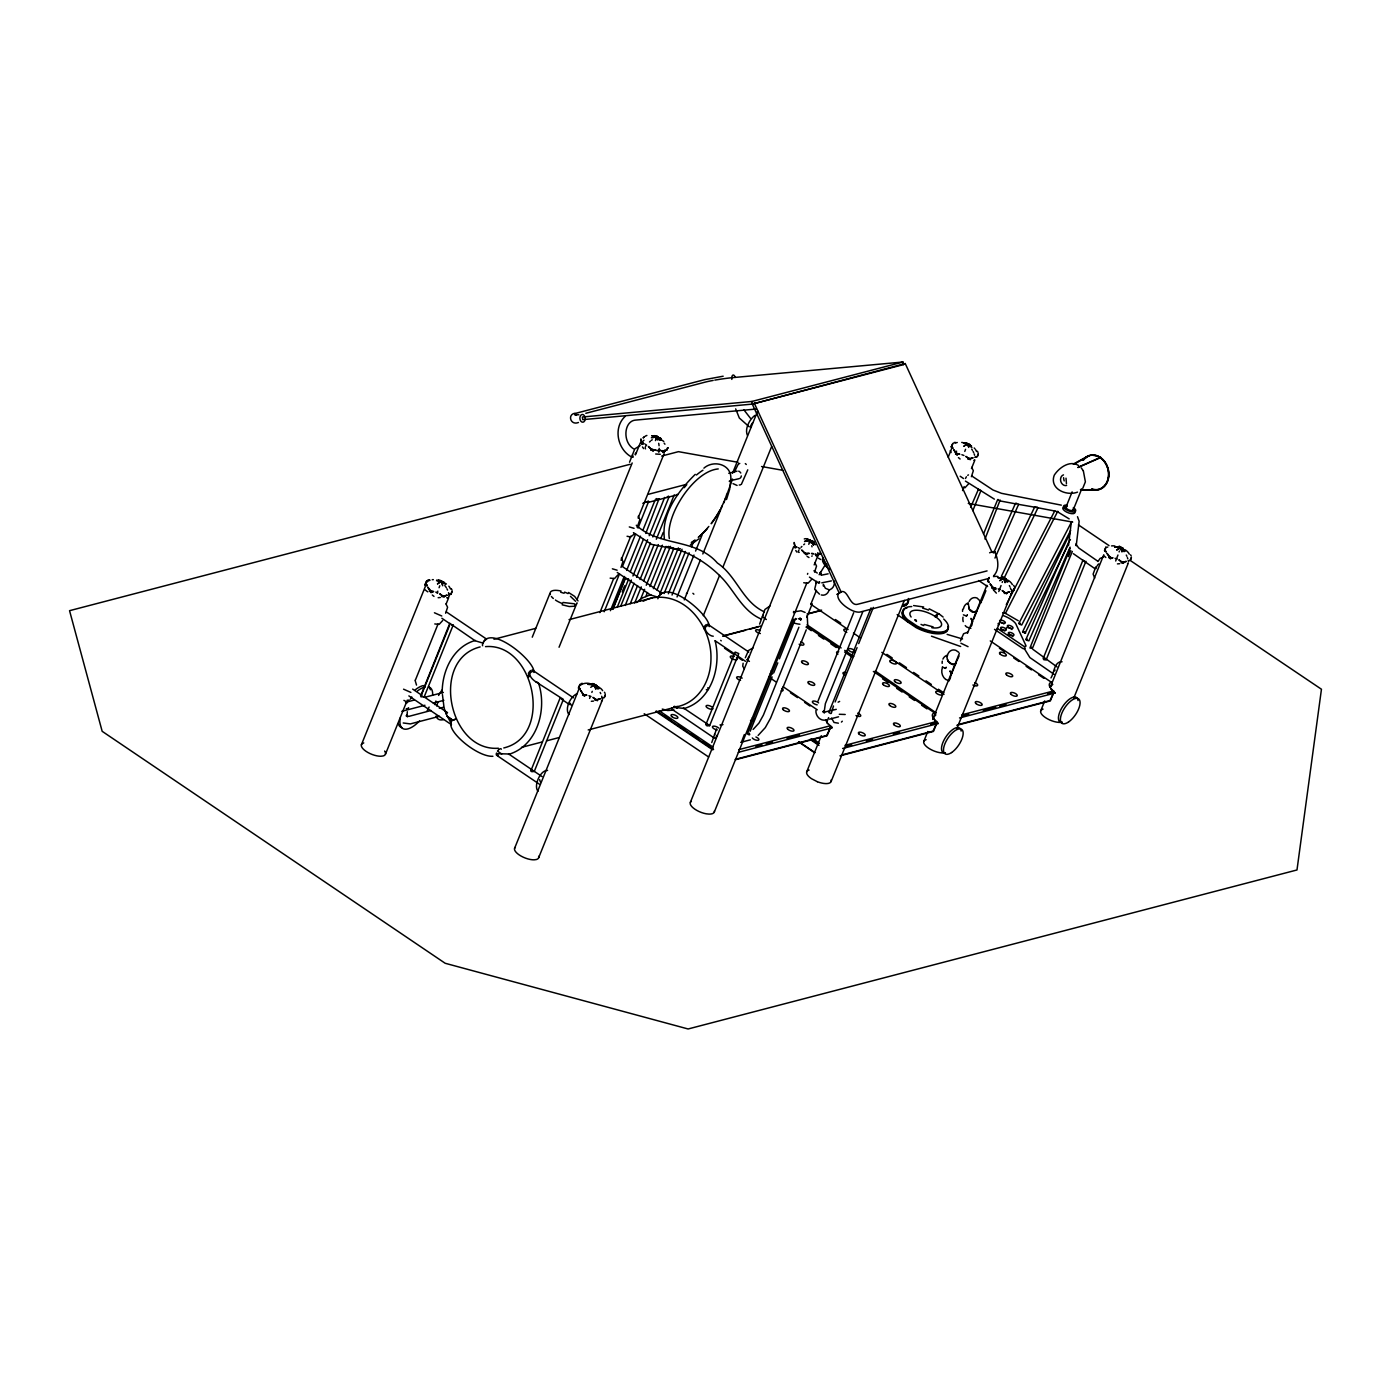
<?xml version="1.0" encoding="UTF-8"?>
<svg xmlns="http://www.w3.org/2000/svg" width="1391" height="1391" viewBox="0 0 1391 1391"><rect width="100%" height="100%" fill="white"/><g stroke="black" fill="none" stroke-linecap="round" stroke-linejoin="round"><path stroke-width="1.5" d="M426.915 585.055L425.194 584.342L426.794 580.725L424.829 585.437M987.975 581.768L988.566 580.673M1104.889 551.236L1105.48 550.14M956.695 661.194L959.025 656.03M977.56 609.554L979.855 604.25M814.761 588.845L816.639 581.247M819.577 581.838L819.542 583.003L816.569 582.238M1016.073 503.177L1018.595 504.377L994.965 558.087M1026.454 640.208L1028.905 640.834L1070.096 547.15M412.658 689.101L421.995 695.413L420.551 695.465L420.969 696.804L424.116 696.856L447.554 712.696M793.531 612.753L793.6 611.466M1070.079 548.437L1029.949 648.015L1032.365 648.484L1072.339 551.445M962.537 611.379L962.676 609.31M727.823 492.084L732.518 479.095L729.232 481.251M997.956 499.439L999.538 500.83L1016.299 503.977M1070.253 532.666L1022.628 631.81L1025.097 633.218M734.222 472.384L738.238 464.177M442.199 692.718C441.973 671.192 453.136 646.519 475.426 640.434M800.607 620.021L800.19 618.247L800.851 619.847L799.842 618.213L801.355 619.221L798.33 618.752M1071.765 521.538L1018.873 623.394L1019.429 624.211L1021.707 625.011L1070.618 530.51M956.417 661.89L955.565 664.029C951.131 666.376 944.593 659.925 947.967 653.857A8.729 7.042 75.4 0 1 955.826 650.327L958.729 652.292M977.091 610.736L973.77 612.162L969.179 609.067L968.223 603.016A8.729 7.042 75.4 0 0 963.459 608.806M730.692 480.347L729.666 489.319L726.519 499.525M672.375 709.566L671.714 707.897A3.895 1.687 -55.9 0 0 672.496 709.653L714.574 738.256M1082.928 560.208L1043.146 658.534L1043.946 659.803L1046.188 659.769L1085.919 561.303M407.302 711.688L407.041 715.965M807.702 625.341L807.249 615.5M1071.244 522.877L1068.462 545.533M967.527 443.312L968.745 447.433M1003.746 577.369L1006.928 579.977M987.575 581.055L989.175 577.456L987.662 581.09M1104.576 550.558L1106.088 546.906L1104.506 550.401M638 528.058L648.536 501.699L645.024 501.942M1002.65 612.753L1005.432 613.396L1057.769 511.245M416.518 685.085L415.092 680.338M629.532 462.229L634.818 448.858L640.103 445.607M959.529 717.965L1055.126 692.996L1051.335 688.858A14.988 5.981 22 0 1 1050.9 682.338L1052.292 682.685M1069.036 541.395L1025.932 639.443L1026.836 640.347M655.804 439.782L657.004 436.079M657.056 436.131L655.439 440.599M809.44 542.438L810.362 539.673L808.78 544.316M834.409 581.108A8.729 7.042 75.4 0 1 830.027 589.593L828.862 590.706A8.729 7.042 75.4 0 1 821.299 594.965M486.102 639.564A3.895 1.687 -55.9 0 0 483.512 642.033L482.486 644.572A3.895 1.687 -55.9 0 0 482.642 645.754M657.856 598.773L658.882 596.235A3.895 1.687 -55.9 0 1 661.473 593.766M712.94 748.775L712.627 749.784L655.7 711.288M560.034 698.178L530.806 770.979A1.774 1.269 4.7 0 0 531.988 771.675L534.266 771.466L563.39 699.395L535.918 681.868C530.875 678.721 526.267 672.218 533.97 671.14L573.422 697.83M706.054 724.155L706.176 725.18A1.774 1.269 4.7 0 0 707.358 725.876L709.636 725.667L738.76 653.579L735.178 652.083L706.054 724.155L707.254 723.998M1050.153 687.067L1052.796 684.355M819.143 574.726L824.915 565.389A16.779 6.312 -22.7 0 0 825.628 564.972M1066.445 483.685L1066.01 478.174M747.767 469.828L741.403 484.294M744.341 734.535L741.751 741.333M1120.503 547.758L1120.433 547.185M946.975 655.613L946.593 656.569M968.119 603.277L967.736 604.233M441.208 581.577L441.069 582.047A17.37 14.032 75.4 0 0 440.025 581.403M967.319 444.164L967.18 444.651A17.37 13.545 -35.3 0 1 968.345 444.859M796.295 546.802L795.165 548.037L794.174 542.473L794.87 546.646M816.082 554.522L816.221 556.052L819.977 553.218L817.804 555.809L817.856 554.766A13.893 6.694 -81.9 0 0 817.821 552.644M1003.259 579.334L1003.45 578.778A17.37 14.032 75.4 0 1 1004.441 579.508M1120.172 548.802L1120.364 548.245A17.37 13.545 -35.3 0 1 1122.659 548.767M823.263 585.941L823.368 584.411L825.367 588.271L829.071 589.784M945.237 668.358L946.193 667.402L945.237 668.358L942.42 666.915M966.38 616.022L967.336 615.065L966.38 616.022L963.372 614.822M949.827 671.47C950.192 668.532 952.139 677.052 949.184 680.321A17.266 4.834 1.3 0 0 949.288 680.755L945.88 679.521M970.97 619.117C970.466 615.935 974.326 624.176 970.605 626.872M743.124 663.246L742.742 666.237L744.324 668.828M1050.987 677.921C1054.082 673.453 1054.082 661.229 1062.063 661.768M1002.181 582.464L1002.494 581.56M1119.094 551.931L1119.407 551.027M439.799 585.75L439.069 587.732M965.563 449.31L964.78 451.432M591.853 692.422L592.253 691.327M1001.051 585.541L998.773 591.54M1117.964 555.009L1115.686 561.008M956.226 452.092L956.573 451.153M951.705 673.574L955.895 663.177M972.848 621.221L972.344 622.472M437.817 591.14L437.104 592.983M444.511 596.217L444.146 597.174L439.747 593.801L443.312 596.426L447.015 595.192M590.288 696.595L589.575 698.404M1006.893 592.931L1006.528 593.887L1002.129 590.514L1005.693 593.14L1009.397 591.905L1004.302 593.47M1123.806 562.399L1123.441 563.355L1121.233 561.86M361.399 744.759L425.316 586.567M385.481 754.131L407.32 700.073M415.405 680.043L438.061 623.968M446.146 603.955L448.58 597.939M445.624 613.24L447.589 607.258L445.972 603.92M421.004 695.135L449.797 623.307L475.166 640.782L482.955 643.094M421.351 695.17L449.641 625.168M424.133 696.995L453.257 624.907M532.249 637.182L549.688 594.009M576.917 599.764L632.192 462.96M635.444 454.909L640.329 442.842M559.043 647.25L576.604 603.816M599.886 612.614L613.709 578.413M621.029 560.312L630.784 536.161M638.086 518.061L664.098 453.675M620.995 567.441L622.959 561.46L621.342 558.121M637.165 527.398L639.877 519.591L638.26 516.252M604.181 611.762L619.482 573.892M622.699 565.928L635.583 534.04M610.388 610.684L624.229 576.448M626.663 570.414L640.503 536.161M642.938 530.127L655.144 499.908M514.583 848.336L579.299 688.145A12.919 5.147 22 0 0 579.317 689.588M612.527 609.38L625.446 577.421M612.892 609.362L625.011 579.369M622.194 591.853L624.629 585.802M630.332 571.701L643.337 539.482M645.789 533.449L659.038 498.726M617.291 607.137L628.628 579.108M620.734 606.18L631.323 580.012M632.94 575.978L647.597 539.725M649.214 535.691L664.672 497.422M625.202 605.468L634.157 583.316M636.591 577.282L650.432 543.029M652.866 536.996L669.141 496.709L668.289 496.1M630.262 603.694L637.582 585.576M640.034 579.525L653.857 545.289M656.309 539.256L674.2 494.935M634.731 602.981L641.251 586.863M643.685 580.829L658.326 544.577M660.777 538.526L663.211 532.492M639.756 601.295L644.624 589.28M646.241 585.263L662.412 545.202M538.665 857.725L602.564 699.534M645.841 596.583L647.458 592.566M649.893 586.567L666.08 546.507M653.387 588.654L670.479 546.35M657.039 589.958L673.314 549.671M659.664 594.218L678.373 547.898M664.133 593.505L682.042 549.202M668.375 593.748L685.467 551.445M672.044 595.035L689.119 552.749M691.57 546.698L694.005 540.664M677.034 596.965L693.97 555.044M695.587 551.062L702.038 535.083M732.518 473.305L757.712 410.954M684.268 599.886L700.403 559.947M702.82 553.966L722.172 506.063M703.324 615.639L719.582 575.387M722.833 567.354L771.605 446.633M716.608 728.849L711.757 742.551M745.333 657.752L748.514 650.501L753.07 647.876M690.388 802.294L793.618 546.785M714.192 812.327L806.85 582.985M814.17 564.885L818.238 554.818M749.227 733.144L749.732 734.518A1.739 0.922 45.5 0 1 748.967 734.778L747.35 733.892L793.687 619.186M750.166 731.231L772.109 676.913M773.726 672.896L777.795 662.829M779.412 658.812L795.53 618.508M814.57 572.084L816.534 566.102L814.917 562.764M815.978 583.403L816.587 581.89M798.886 627.237L763.381 715.13L758.982 723.042L753.122 729.44M848.11 629.532L810.814 604.285L816.447 590.323M806.815 617.221L811.666 605.207M806.241 629.845L770.562 718.173L765.293 727.615L758.112 735.456M818.012 701.047L853.691 612.718M871.096 607.884L828.827 712.488L830.444 713.427A1.739 0.922 45.5 0 0 831.296 713.27L833.487 705.985M806.676 771.935L821.299 735.717M827.002 721.633L828.619 717.617M835.122 701.968L857.065 647.632M858.699 643.616L873.322 607.398M735.213 759.364L826.671 735.474L830.653 727.076L827.123 735.787L735.683 759.677M738.343 752.322L831.87 727.893L831.94 726.954L830.357 725.754L738.691 749.679M948.193 457.17L952.226 447.154M831.14 781.464L904.289 600.408M962.555 490.571L964.172 486.572M971.457 468.541L974.691 460.543M971.387 476.713L973.335 470.732L971.735 467.393M970.605 507.385L978.499 489.128M972.848 510.619L980.951 490.571L977.908 489.354M960.399 641.008L963.58 633.757L967.545 632.262M923.78 741.473L927.814 731.457M932.683 719.443L959.373 653.37M967.458 633.34L986.88 585.281M951.201 674.809L951.809 673.279M973.596 619.325L977.038 610.84M981.872 600.703L985.906 590.74M841.555 755L933.013 731.11L936.995 722.711L933.465 731.423L839.938 755.852M842.616 748.497L938.212 723.529L934.422 719.39A14.988 5.981 22 0 1 933.987 712.87L935.378 713.218M956.747 728.832L1011.779 592.653M1065.958 507.176L1072.131 491.875M1073.243 509.871L1081.537 489.354M1100.907 457.448L1077.99 467.567M1095.725 567.024L1093.117 574.118L1094.717 578.1M1040.694 710.94L1044.728 700.925M1050.396 686.911L1103.793 554.748M958.469 724.468L1049.927 700.577L1053.909 692.162L1050.379 700.89L956.852 725.32M1055.126 692.996L1054.1 692.318M1073.678 698.299L1127.875 564.137M820.186 573.005L820.673 571.788M983.559 533.866L997.608 499.769M984.967 539.065L1000.129 500.03M1068.375 556.626L1070.861 550.593M994.478 551.062L1015.43 503.42M818.621 582.794L819.038 581.89M1097.934 561.529L1100.142 558.382L1103.463 557.13M1001.346 576.378L1034.73 506.88M1004.476 577.439L1037.947 507.785L1036.869 507.002M1025.115 633.235L1068.427 544.055M862.82 611.71L825.367 703.655L824.063 712.661L823.42 711.044L824.411 712.696L822.898 711.67L824.515 712.435L823.628 712.296L836.269 709.34M442.668 620.56L439.156 624.368L434.774 623.95M411.788 696.978L410.397 699.169M618.039 574.761L614.526 578.569L610.145 578.134M811.614 579.404L808.084 583.194L803.72 582.759M968.414 484.033L964.919 487.841M1006.319 604.546L1054.882 510.671M659.56 499.299L656.065 498.621M669.141 496.709L667.037 497.039M1013.396 590.897L1014.491 587.993L1013.343 591.105M1130.309 560.364L1131.405 557.461L1130.24 560.451L1321.45 689.24L1296.986 869.966L688.11 1028.975L445.172 963.268L102.169 731.318L69.55 610.684L630.14 464.281M1082.754 488.345L1085.38 481.842L1083.363 470.888M732.622 480.173L739.264 478.626M713.253 636.209C708.019 636.156 700.455 625.985 709.34 625.341L748.793 652.031M408.867 695.9L450.11 723.772L451.293 723.407M935.152 616.943L937.43 616.057M1022.628 631.81L1024.385 631.723M634.487 533.831L630.679 536.961L627.063 536.265M570.171 703.237L571.318 705.393M714.591 734.031L714.661 735.213M993.557 575.944C999.92 569.458 998.182 559.234 994.808 551.671M1025.932 639.443L1027.41 639.165M989.001 578.395L861.064 611.797C853.083 614.77 832.826 599.312 838.982 593.122C847.675 585.628 848.91 606.702 857.586 604.285L987.071 570.901M1018.873 623.394L1020.351 623.29M654.361 449.676A13.893 6.033 -55.9 0 0 653.648 450.475L653.005 451.275L648.345 446.476L652.066 450.215L656.03 449.849L650.745 450.284M795.148 546.02L794.487 546.819L796.921 546.976L794.939 546.785M806.971 554.018L806.311 554.818L801.651 550.019L804.867 553.096M530.684 769.953L531.884 769.797M624.924 416.604C612.753 428.115 617.691 450.267 632.314 457.361M590.723 687.328L594.548 684.824L598.478 687.71M999.851 580.534L1003.833 577.978L1008.214 581.681M437.522 583.924L441.034 581.299L443.885 582.134M999.903 580.638L1003.415 578.013L1006.284 578.917M632.418 454.996L633.27 457.1M695.239 474.383C678.425 490.814 661.177 513.853 664.394 538.647M1057.942 511.905L1055.265 511.245M841.433 722.068L842.303 721.216M625.115 577.561L650.536 594.983L658.326 597.295M648.415 501.056L642.816 503.368M662.238 709.08L667.697 710.505L673.887 710.106M528.493 675.052L528.18 676.635A3.895 1.687 -55.9 0 0 529.171 676.669M437.539 583.751L441.764 581.16L443.799 582.22M963.65 446.337L967.493 443.833L964.363 445.729M636.469 602.546L641.477 598.408M450.962 594.374L448.737 594.705L450.093 594.357M426.185 583.959L425.35 584.585L426.846 585.455M432.844 591.471A13.893 10.832 -35.3 0 0 431.923 592.062L431.071 592.688L427.68 587.089L431.54 591.61M579.369 687.554L578.534 688.18L580.03 689.032M952.296 446.563L951.427 446.946M994.304 588.793L993.452 589.419L990.062 583.82L993.922 588.323M1111.218 558.26L1110.366 558.886L1109.618 557.635M699.03 538.717L690.371 544.942M533.883 672.444C535.709 661.49 491.058 624.524 483.094 642.781M709.254 626.628C710.053 615.239 667.663 578.865 658.465 596.982M430.827 591.14L429.384 591.418L429.749 590.462L431.923 592.062M584.011 694.718L584.255 696.282L585.107 695.656L582.933 694.057M957.199 453.553L955.495 454.022L957.304 453.622L957.182 455.292L956.382 453.935L957.721 454.214M991.766 588.132L993.209 587.854A12.919 5.147 22 0 0 995.921 589.523M1109.67 557.635L1106.958 553.288L1110.122 557.322M662.898 452.492L664.533 451.223A13.893 6.694 -81.9 0 0 664.55 450.145M804.572 541.412L810.136 540.386L813.544 544.855M438.704 580.151L440.756 580.516L442.634 584.829M592.201 686.059L594.948 684.737L597.069 685.798L595.418 684.668C575.996 683.346 600.512 685.867 592.966 683.624L591.923 683.711M751.922 401.46L752.305 404.103L903.35 364.651L902.968 362.025L751.922 401.46L582.36 417.022L582.742 419.647L752.305 404.103L905.245 363.555L992.166 552.557M903.35 364.651L905.245 363.555M497.126 755.452A3.895 1.687 -55.9 0 1 496.344 753.696L508.584 753.974M674.009 707.324L684.181 708.454M975.543 611.553C972.778 613.814 968.605 610.232 968.675 606.893M954.4 663.89L952.696 664.498L948.036 661.403L947.532 659.23M754.791 415.457C749.419 419.665 744.568 428.758 747.384 435.331M838.13 702.177L839.642 701.394M804.589 541.516L809.632 540.247L813.752 542.107M1073.278 464.107L1085.867 457.204M1075.052 463.603L1086.058 457.552M839.608 592.949L836.791 594.444M738.812 463.881L739.769 463.429M740.794 484.607L740.36 484.833A5.547 4.364 78.1 0 1 739.23 484.99M686.406 593.592L687.345 593.14M428.532 580.847L429.037 580.586A17.37 14.032 75.4 0 1 430.08 580.203M805.737 553.444L809.336 553.392L805.424 553.688M582.22 684.181L581.716 684.424A2.556 2.052 75.4 0 0 580.812 685.067M762.894 615.361L762.511 616.752L766.337 619.534M539.656 779.621L540.369 781.985M363.764 742.933L362.199 743.646A12.919 5.147 22 0 0 366.076 751.366A12.919 5.147 22 0 0 380.856 756.252L383.081 755.974A12.919 5.147 22 0 0 384.646 751.036M926.145 739.647L924.58 740.36A12.919 5.147 22 0 0 928.458 748.08A12.919 5.147 22 0 0 943.237 752.966L945.428 752.687M1043.059 709.114L1041.494 709.827A12.919 5.147 22 0 0 1045.371 717.547A12.919 5.147 22 0 0 1060.151 722.433L1062.341 722.155M703.898 468.158C714.139 459.186 732.535 464.768 730.744 479.843M719.999 724.954L722.955 724.589M1078.129 467.22L1100.385 457.413M1114.782 547.15L1119.146 546.959L1123.841 549.445M645.181 436.165L646.885 435.453M663.855 451.797L661.803 450.545L663.976 451.832L662.62 451.136M651.979 435.748L655.596 436.096L659.89 440.356M480.156 646.919C429.923 659.438 448.702 751.905 498.395 748.236M641.999 598.13L650.797 594.635M503.785 747.941C553.896 736.013 534.544 642.468 485.529 646.624M508.532 754.409C537.465 745.993 547.376 709.114 538.473 682.964M683.903 708.61C711.549 700.681 721.494 666.637 715.2 641.077M651.353 437.8L656.795 436.826L660.447 438.565M828.149 573.822L821.751 575.109M831.401 580.899L821.785 582.846M1054.135 510.88L1037.947 507.785M537.656 682.39L535.918 681.868M529.397 675.852L527.954 676.096M438.6 580.203L445.311 584.116M628.436 579.334L626.993 579.056M1114.747 547.254L1120.155 547.185L1125.18 551.236M1077.521 492.136C1066.341 496.413 1049.127 488.797 1054.256 475.2C1058.986 467.759 1069.818 459.899 1078.512 465.463M969.423 458.926L973.126 457.778L968.049 459.343L967.84 458.3M600.199 698.804L596.496 699.916L592.931 697.395L597.33 700.751L597.695 699.812L594.913 699.308L595.105 700.334L600.199 698.786M447.015 595.209L441.938 596.739L441.729 595.713M1121.216 562.92L1126.31 561.373L1122.433 562.52M723.164 376.213L704.75 379.621L576.257 413.179C566.919 413.092 570.032 425.942 578.447 422.499M935.882 714.887L933.239 717.6L935.117 721.025M652.292 437.417L658.169 437.087L660.951 439.226M845.206 714.487L839.277 714.279M659.143 710.731L713.009 747.106M976.204 456.961L974.848 457.309L976.186 456.926M601.92 698.282L603.277 697.952M1011.118 591.418L1012.474 591.071M585.82 413.301L705.115 382.142A20.517 1.6 -8.5 0 1 713.183 380.421M661.647 456.057L678.443 451.658L738.117 462.316M648.293 494.327L685.45 484.624M728.78 473.305L737.039 471.149M648.171 502.412L677.278 494.813M426.741 584.759L425.594 585.055A13.893 11.232 75.4 0 1 426.428 584.742M493.996 639.251L535.674 628.367M569.023 619.656L652.414 597.869C685.624 592.131 710.992 626.402 710.975 656.935A55.814 45.103 75.4 0 1 677.817 706.541L588.184 729.945M405.581 702.316L413.979 700.125M424.464 697.378L443.364 692.44M810.814 604.285L812.327 603.885M401.843 711.305L424.951 705.272M433.349 703.081L443.833 700.334M794.713 611.744L800.99 610.771L805.111 612.44M431.071 710.488L409.128 716.313L406.085 715.843M439.347 708.315L443.486 707.237M723.459 635.774L760.947 625.985M807.058 613.935L821.629 610.127M722.677 636.226L745.541 630.262M749.697 629.167L758.008 626.993M808.414 613.831L820.899 610.579M439.417 716.313L410.328 723.911L403.216 722.972M521.486 747.367L542.334 741.925M546.507 740.847L559.008 737.578M740.725 742.342L750.375 739.838M829.54 719.147L838.564 716.8M755.835 746.602L762.059 744.985M766.215 743.889L772.457 742.272M787.01 738.465L799.477 735.213M845.033 745.315L936.838 721.442M961.946 714.783L1053.752 690.91M845.537 746.584L851.779 744.967M866.332 741.16L872.557 739.525M893.352 734.1L899.577 732.466M930.753 724.328L936.995 722.711M962.45 716.052L968.692 714.418M983.246 710.627L995.713 707.376M999.868 706.28L1006.11 704.646M1047.666 693.796L1053.909 692.162M662.499 451.084L664.481 450.58M651.927 435.835L656.43 436.496L659.317 439.347M660.29 454.283L655.683 454.005M815.056 589.662L815.056 589.662A17.266 3.999 68 0 0 815.63 590.41L819.49 594.148M574.396 603.798L562.99 602.459M575.022 606.198L569.267 606.528L562.138 604.789M704.368 629.149L703.776 627.55A3.895 1.687 -55.9 0 1 706.245 624.663M528.997 674.948L528.406 673.348A3.895 1.687 -55.9 0 1 530.875 670.462M954.017 442.581L955.321 442.373M427.906 579.977L429.21 579.786M581.09 683.572L582.394 683.381M577.039 693.726C570.519 696.335 564.363 708.697 568.954 714.626M838.373 723.181L834.026 722.451L831.575 718.104M1018.595 504.377L1037.825 507.732M641.72 443.207L643.616 443.433L641.181 443.277L641.825 442.46A13.893 6.033 -55.9 0 1 643.981 440.199M678.112 494.483L676.687 494.553M680.355 548.732L674.687 549.202L668.445 546.385M947.532 655.317L947.08 655.352A8.729 7.042 75.4 0 0 942.924 659.108M902.968 362.025L733.405 377.57A20.517 1.6 -8.5 0 0 714.818 380.126M756.391 409.024L635.791 420.082C623.916 420.691 622.229 441.973 633.548 448.806M438.148 597.713L440.338 597.504M1117.442 563.894L1119.633 563.703M769.988 605.989L764.928 609.449L759.625 624.09M591.331 701.29L593.522 701.099M634.053 528.337L629.288 526.928M617.135 570.206L612.37 568.815M441.764 616.004L434.427 612.77M410.884 692.422L403.564 689.188M826.271 719.912C820.481 721.564 815.422 715.982 815.926 710.401M795.13 619.43L796.33 619.169L795.669 618.578M436.531 580.725L440.86 581.003L444.546 583.264M452.788 625.22L451.623 624.855M673.957 706.75L677.817 706.541M660.864 593.07L661.89 593.314M485.476 638.886L486.52 639.112M673.8 710.175L672.792 710.001M498.43 755.974L496.517 753.053M492.901 756.287C477.704 757.226 447.38 731.996 451.084 722.572A3.895 1.687 -55.9 0 0 451.501 724.728M1109.67 557.582L1113.009 557.791L1108.679 557.6L1110.487 557.217M992.826 588.115L996.078 588.323L992.652 588.063M582.568 695.013L586.88 695.187L583.455 694.926L580.864 690.684M578.865 414.744L574.674 414.64L576.517 415.37M1080.703 489.788L1095.604 489.667M1081.033 490.188L1095.639 490.084M1080.477 489.615L1081.398 489.545A4.034 0.887 19.3 0 0 1081.433 489.076M1035.791 507.437L1034.748 507.02M737.074 485.442L733.022 483.651M913.591 605.554L923.659 606.98M1085.519 561.842L1082.824 560.399M963.807 443.19L967.44 443.833L964.867 442.721L966.397 442.79L968.571 446.407M437.678 580.586L441.364 581.229M968.049 458.265L970.257 459.76L970.622 458.821L968.727 458.074M970.831 628.402L966.78 627.045A8.729 7.042 75.4 0 1 965.232 625.585M805.441 552.992L804.102 552.801L805.372 553.757M796.208 546.976L794.991 546.802L796.574 547.48M547.585 770.388C540.212 769.953 533.327 786.141 538.004 791.218M718.243 468.923C693.553 471.045 664.968 516.113 669.367 538.578M641.616 443.242L640.886 438.93L641.842 444.494L642.746 444.025A13.893 12.728 17.7 0 1 643.703 443.607M761.555 466.507L782.855 470.314M968.275 503.438L1072.704 522.094M964.815 443.19L967.44 443.816M1109.635 557.548L1110.835 557.791M583.524 694.961L584.724 695.204M933.135 626.872L924.215 624.455M596.426 699.986L595.122 699.256M807.128 539.186L810.101 540.369L807.98 539.325M968.049 646.676L960.903 643.216M962.537 638.973L947.132 634.383M960.659 646.502L931.466 636.191M427.733 591.853L424.811 589.628M662.133 451.293L663.942 451.814M815.439 554.835L817.334 555.392L815.926 554.696M560.712 592.236L564.137 593.279M708.071 724.45L683.398 707.932M447.207 712.557L446.146 713.844L450.51 722.19M1003.241 615.622L1003.867 615.813A15.562 6.207 22 0 1 1015.691 623.62L1025.949 645.633A2.504 0.991 22 0 1 1023.724 646.206L997.208 628.28M1002.65 576.917L1003.78 577.943L997.869 577.682L1003.746 577.96L1005.084 582.638M1070.409 539.534L1070.079 540.317M1061.316 505.142L1001.468 493.318L993.018 490.015L971.718 475.948M961.877 454.718L963.928 455.483M1115.06 558.295L1117.112 559.06M998.147 588.828L1000.199 589.593M435.766 592.114L437.817 592.879M588.949 695.709L591.001 696.474M992.131 587.193L993.574 587.75M820.673 559.478L818.395 558.174M580.099 688.649L578.378 687.919L579.977 684.32L578.778 688.649A13.893 11.232 75.4 0 1 579.612 688.336M951.392 446.98L951.705 447.659A13.893 11.232 75.4 0 1 952.539 447.328M1004.702 612.909L1018.247 620.734M994.374 499.143L965.441 481.095M929.153 608.806L939.029 613.9M817.317 781.707L811.44 778.664A13.128 5.234 22 0 1 809.093 770.075M1058.429 512.34L1069.175 518.878M1119.077 546.228L1121.928 551.01M1002.163 576.761L1003.711 577.943M405.25 701.047L403.912 700.369M542.073 776.595L533.553 770.857M969.301 458.943L965.858 456.404L969.423 459.013L968.832 458.369M813.683 541.621A17.37 7.546 -55.9 0 0 813.179 541.308L810.188 540.369L813.596 544.994M821.09 574.935L820.429 572.692M568.536 592.479L574.622 596.374L578.03 600.912M808.988 557.548L807.076 556.348M815.804 581.264L809.423 577.126M963.511 478.539L960.19 476.244M1119.042 559.999L1122.607 562.607L1119.042 559.982M942.368 667.437L942.489 667.524A8.729 7.042 75.4 0 0 945.637 679.382M956.765 453.223L957.756 453.866M645.059 444.129L646.659 445.172M798.364 547.671L799.964 548.715M937.186 722.851L938.212 723.529M830.844 727.215L831.87 727.893M746.689 659.595L749.419 661.403M1045.197 658.951L1046.171 659.647M636.296 525.224C659.247 546.872 695.709 537.987 717.373 563.007C736.795 575.996 742.464 601.955 764.337 611.831M761.207 619.03C743.316 611.379 735.787 593.435 723.633 579.734C708.349 563.129 688.128 550.662 665.785 546.593L678.982 549.828L651.614 544.385L633.427 532.631M570.449 596.339L575.613 601.329M1078.425 524.894L1109.027 545.602M1097.447 560.973L1078.616 547.898L1075.869 544.003L1076.217 545.741L1079.138 521.277L1077.503 516.704M1094.647 568.467L1073.365 553.705M978.708 580.534L987.593 586.55M749.227 426.828L739.317 417.995L735.665 408.867M1056.951 666.863L1033.009 649.423M994.53 629.341L1022.802 648.484A2.504 0.991 22 0 0 1025.028 647.893M1054.117 674.339L1029.879 657.578L1024.072 648.189M990.27 640.938L1051.3 682.216M999.416 648.258L1004.754 651.875M1013.656 657.891L1018.994 661.49M1026.106 666.306L1031.444 669.906M1038.555 674.722L1043.893 678.339M897.178 614.561L907.871 621.777M652.136 449.449L653.648 450.475M813.926 570.779L817.265 573.04M835.417 619.517L840.738 623.116M886.919 654.361L892.257 657.978M899.351 662.777L906.463 667.593M913.557 672.392L918.895 676.009M925.989 680.808L931.327 684.407M938.421 689.223L943.759 692.822M853.431 633.131L860.542 637.93M881.842 652.362L944.002 694.422M807.058 624.889L841.138 647.945M844.72 650.362L853.691 656.43M875.217 670.984L936.282 712.957M806.936 626.559L839.242 648.415M844.633 652.049L851.814 656.917M873.357 671.47L934.387 712.748M805.998 627.063L811.336 630.662M818.464 635.478L823.802 639.095M830.914 643.894L836.252 647.51M882.503 678.791L887.841 682.407M896.743 688.423L902.081 692.023M909.192 696.839L914.53 700.455M921.642 705.254L926.98 708.871M621.742 566.12L661.768 593.192M617.239 572.466L625.133 577.804M714.957 640.642L745.472 661.281M768.806 677.052L775.987 681.92M783.168 686.771L817.282 709.827M724.572 648.258L733.474 654.274M738.812 657.891L742.359 660.29M790.401 692.788L797.512 697.587M804.624 702.403L809.962 706.019M813.909 739.125L819.369 743.49M811.353 739.073L814.917 741.473M811.005 739.16L816.343 742.777M810.066 739.403L818.969 745.42M798.938 741.786L814.952 752.601M798.59 741.872L814.604 752.705M674.27 706.28L677.087 708.193M664.098 715.756L671.21 720.573M678.339 725.389L685.45 730.205M690.788 733.805L697.899 738.621M703.237 742.238L710.349 747.037M656.639 711.044L713.566 749.54M644.207 713.739L708.61 756.965M446.372 611.918L486.398 638.991M441.869 618.265L449.745 623.603M561.425 699.117L569.458 704.559M508.689 754.009L532.701 770.249M447.346 716.539L452.44 719.999L447.224 716.313M501.716 753.992L497.491 751.123A3.895 1.687 -55.9 0 1 498.76 749.645M497.422 755.817L539.204 784.055M969.701 444.303L967.562 443.885L970.657 445.85M708.541 724.798L709.636 725.65M1105.828 557.495L1104.298 556.122M555.426 599.99L555.965 600.408A14.362 5.72 22 0 0 562.573 603.624M750.462 418.274L743.942 409.91M662.638 440.617L663.768 441.503M1119.564 546.385L1123.198 548.384M593.453 683.781L595.852 689.345M939.394 614.144L943.133 617.048M829.836 569.528L827.228 567.511A24.29 9.685 22 0 1 822.672 558.382M958.416 457.604L960.103 459.013M996.373 593.14L993.4 589.94M432.305 595.018L433.992 596.409M830.41 725.806L828.08 723.755A14.988 5.981 22 0 1 825.976 719.895M406.92 716.243L407.598 716.852L406.589 715.217M1031.513 647.232L1032.365 648.484M813.057 541.499L814.257 542.768M969.996 444.737L967.51 443.816L971.944 447.554M1025.011 632.331L1025.567 633.27M599.052 688.649L594.635 684.859L595.817 688.423M1050.674 688.701L1052.031 690.492M988.375 581.368L989.123 582.412L988.358 581.386M795.774 550.506L796.921 552.123M642.468 446.963L643.616 448.58M1081.224 467.845L1083.346 470.853M580.847 690.684L583.438 694.909M441.434 581.299L442.668 585.767M1130.57 554.835L1131.231 556.017M977.386 451.24L978.047 452.423M951.114 452.544L950.209 450.684M1013.656 585.368L1014.317 586.55M604.442 692.231L605.137 693.431M451.258 588.636L451.953 589.836M754.2 403.007L841.12 592.01L839.225 593.088L752.305 404.103M980.811 602.738L980.446 601.938L980.811 602.738A11.997 8.12 59.1 0 1 981.42 602.181L976.986 597.991A8.729 7.042 75.4 0 0 969.11 601.521M1123.093 548.402L1120.746 547.445L1121.963 551.949M970.535 446.32L969.91 444.807L970.466 446.528M1006.18 578.934L1003.833 577.978L1005.05 582.481M446.146 713.844L444.094 707.984L442.425 694.526M826.897 721.964L827.419 723.598M448.997 594.687L448.858 594.009A17.37 14.032 75.4 0 0 448.511 592.67M820.916 573.666L821.073 574.744M714.4 810.97A12.919 5.147 22 0 1 709.027 814.1L706.176 813.805A12.919 5.147 22 0 1 693.153 807.893A12.919 5.147 22 0 1 691.414 801.268M585.159 417.717A3.877 2.66 85.7 0 1 581.96 422.064A3.877 2.66 85.7 0 1 580.43 415.805A3.877 2.66 85.7 0 1 584.915 416.744M731.822 379.413A3.877 1.843 83.9 0 1 732.796 375.153A3.877 1.843 83.9 0 1 735.178 377.361M831.123 780.003A13.128 5.234 22 0 1 817.334 781.707M659.925 451.101A13.128 5.234 22 0 1 656.952 450.667M653.753 449.78A13.128 5.234 22 0 1 650.571 448.528M643.111 443.433A13.128 5.234 22 0 1 641.912 441.695M989.627 552.801A3.877 0.904 -20.2 0 1 994.269 551.514A3.877 0.904 -20.2 0 1 993.626 552.992M583.246 683.781A17.37 14.032 75.4 0 1 589.923 683.642M594.235 685.641A17.37 14.032 75.4 0 1 595.244 686.372M596.217 687.206A17.37 14.032 75.4 0 1 597.974 689.101M600.164 692.457A17.37 14.032 75.4 0 1 600.756 693.674M601.694 696.248A17.37 14.032 75.4 0 1 602.042 697.587M596.548 686.163A17.37 13.545 -35.3 0 1 597.626 686.563M598.634 687.032A17.37 13.545 -35.3 0 1 599.591 687.606M600.477 688.249A17.37 13.545 -35.3 0 1 602.633 690.631M602.112 700.195A2.556 2.052 75.4 0 1 601.434 701.099M427.333 581.994A2.556 2.052 75.4 0 1 427.628 581.473M432.236 579.717A17.37 14.032 75.4 0 1 433.349 579.647M436.739 580.047A17.37 14.032 75.4 0 1 438.947 580.847M444.79 585.507A17.37 14.032 75.4 0 1 446.32 587.68M446.98 588.862A17.37 14.032 75.4 0 1 447.572 590.097M448.25 597.521A2.556 2.052 75.4 0 1 446.685 597.747M449.102 596.009A2.556 2.052 75.4 0 1 448.65 597.122M448.824 586.185A17.37 13.545 -35.3 0 1 450.458 588.932M444.442 582.968A17.37 13.545 -35.3 0 1 446.407 584.011M538.647 856.282A12.919 5.147 22 0 1 536.265 859.551L534.04 859.829A12.919 5.147 22 0 1 519.26 854.961A12.919 5.147 22 0 1 515.383 847.223M993.522 576.622A17.37 14.032 75.4 0 1 997.99 576.535M1001.329 577.578A17.37 14.032 75.4 0 1 1002.407 578.117M1006.319 581.247A17.37 14.032 75.4 0 1 1007.171 582.22M1009.362 585.576A17.37 14.032 75.4 0 1 1009.953 586.811M1010.457 588.08A17.37 14.032 75.4 0 1 1010.892 589.384M1007.832 580.169A17.37 13.545 -35.3 0 1 1012.387 584.672M1004.615 578.986A17.37 13.545 -35.3 0 1 1005.745 579.299M1011.744 589.645A13.893 10.832 -35.3 0 1 1012.179 590.393M1011.327 593.331A2.556 2.052 75.4 0 1 1010.631 594.235M1107.323 547.272A2.556 2.052 75.4 0 1 1107.81 547.028M1124.745 549.636A17.37 13.545 -35.3 0 1 1129.301 554.14M1111.531 545.915A17.37 14.032 75.4 0 1 1114.904 546.002M1118.242 547.046A17.37 14.032 75.4 0 1 1119.32 547.585M1120.346 548.228A17.37 14.032 75.4 0 1 1122.328 549.793M1123.233 550.714A17.37 14.032 75.4 0 1 1124.084 551.688M1126.275 555.044A17.37 14.032 75.4 0 1 1126.866 556.278M1127.371 557.548A17.37 14.032 75.4 0 1 1127.805 558.852M1128.24 562.799A2.556 2.052 75.4 0 1 1127.545 563.703M944.993 753A14.779 6.399 -55.9 0 1 946.836 735.526A14.779 6.399 -55.9 0 1 961.129 731.092M1061.907 722.451A14.779 6.399 -55.9 0 1 1063.75 704.994A14.779 6.399 -55.9 0 1 1078.042 700.56M443.486 719.616A24.621 10.676 -55.9 0 1 436.044 716.069M436.652 705.915A24.621 10.676 -55.9 0 1 437.922 702.333M428.55 686.911A24.621 10.676 -55.9 0 1 432.636 695.048M429.106 707.045A24.621 10.676 -55.9 0 1 427.141 710.766M419.56 720.921A24.621 10.676 -55.9 0 1 400.365 717.791M406.537 703.394A24.621 10.676 -55.9 0 1 408.989 699.864M417.283 691.136A24.621 10.676 -55.9 0 1 425.333 686.911M434.67 704.576A24.621 10.676 -55.9 0 1 435.922 700.994M438.6 695.448A24.621 10.676 -55.9 0 1 442.042 690.04M428.95 686.998A24.621 10.676 -55.9 0 1 430.358 689.78M402.034 727.719A24.621 10.676 -55.9 0 1 398.243 723.511M415.3 689.78A24.621 10.676 -55.9 0 1 423.333 685.572M408.589 707.706A3.877 1.947 17.9 0 1 406.242 708.697M577.022 602.772A14.362 5.72 22 0 1 574.709 604.998M553.34 598.478A14.362 5.72 22 0 1 551.41 596.496M550.314 594.618A14.362 5.72 22 0 1 561.042 591.053M564.572 592.131A14.362 5.72 22 0 1 568.015 593.592M499.439 749.123A3.895 1.687 -55.9 0 1 501.351 749.21M532.075 670.027A3.895 1.687 -55.9 0 1 532.927 671.053M643.164 601.26A55.814 45.103 75.4 0 1 652.414 597.869M747.906 658.517A3.895 1.687 -55.9 0 1 749.401 655.961M715.965 737.804A3.895 1.687 -55.9 0 1 717.095 735.248M707.445 624.229A3.895 1.687 -55.9 0 1 708.297 625.255M692.892 593.314A5.547 4.364 78.1 0 1 693.866 594.2M745.315 463.603A5.547 4.364 78.1 0 1 746.271 464.49M738.691 471.184A3.895 3.147 75.4 0 1 739.49 471.584M740.203 472.192A3.895 3.147 75.4 0 1 740.76 473.01M741.316 475.931A3.895 3.147 75.4 0 1 739.995 478.261M725.772 497.839A46.946 20.343 -55.9 0 1 723.65 503.055M720.138 510.114A46.946 20.343 -55.9 0 1 711.236 523.764M707.428 528.458A46.946 20.343 -55.9 0 1 699.377 536.665M694.474 540.664A46.946 20.343 -55.9 0 1 691.257 542.873M684.233 487.685A46.946 20.343 -55.9 0 1 686.789 484.607M696.456 474.992A46.946 20.343 -55.9 0 1 702.942 470.193M727.076 493.162A46.599 20.187 -55.9 0 1 725.007 499.23M724.311 500.951A46.599 20.187 -55.9 0 1 721.042 507.958M720.121 509.715A46.599 20.187 -55.9 0 1 711.34 523.277M708.836 526.441A46.599 20.187 -55.9 0 1 698.265 537.343M695.013 539.951A46.599 20.187 -55.9 0 1 691.796 542.229M827.489 566.641A24.412 9.737 22 0 1 822.916 557.478M826.81 564.676A24.273 9.685 22 0 1 823.402 559.356M948.036 626.35A24.412 9.737 22 0 1 916.582 626.889L907.158 620.508A24.412 9.737 22 0 1 907.071 607.867M947.584 629.88A24.29 9.685 22 0 1 916.286 627.724L906.897 621.377A24.29 9.685 22 0 1 903.854 610.145M914.965 619.969A3.86 2.069 -52 0 1 916.478 621.412M914.965 619.969A3.86 1.252 -59.4 0 1 915.817 620.96M943.707 619.03A24.273 9.685 22 0 1 943.776 631.601A24.273 9.685 22 0 1 916.982 626.002L907.61 619.656A24.273 9.685 22 0 1 911.731 606.563M922.616 608.128A24.273 9.685 22 0 1 928.562 610.093M911.105 617.03A16.883 6.729 22 0 1 919.642 610.475A16.883 6.729 22 0 1 940.386 621.203A16.883 6.729 22 0 1 931.848 627.741M923.711 625.55A16.883 6.729 22 0 1 921.016 624.385M908.201 599.417A24.412 9.737 22 0 1 903.715 605.589M907.749 600.234A24.29 9.685 22 0 1 903.263 606.389M908.41 598.513A24.273 9.685 22 0 1 903.941 604.668M659.873 437.765A17.37 7.546 -55.9 0 1 661.229 438.947M661.542 439.521A17.37 7.546 -55.9 0 1 661.786 440.165M649.493 442.008A17.37 7.546 -55.9 0 1 650.414 441.173M651.336 440.425A17.37 7.546 -55.9 0 1 652.24 439.747M657.282 437.469A17.37 7.546 -55.9 0 1 658.673 437.435M654.274 435.592A17.37 8.381 -81.9 0 1 654.865 435.939M655.996 436.965A17.37 8.381 -81.9 0 1 656.517 437.626M656.987 438.356A17.37 8.381 -81.9 0 1 657.821 440.112M658.708 443.312A17.37 8.381 -81.9 0 1 659.056 445.729M659.195 448.319A17.37 8.381 -81.9 0 1 659.178 449.658L659.143 450.336A2.556 1.235 -81.9 0 1 658.795 452.266M660.151 439.521A17.37 15.927 17.7 0 1 661.247 440.321M664.133 443.138A17.37 15.927 17.7 0 1 664.933 444.216M645.563 448.824A2.556 1.113 -55.9 0 1 645.302 448.702M645.146 447.572A2.556 1.113 -55.9 0 1 645.32 447.015M645.598 446.441A2.556 1.113 -55.9 0 1 645.963 445.885M666.985 448.319A2.556 2.33 17.7 0 1 667.054 450.128M809.823 541.169A17.37 15.927 17.7 0 1 811.075 541.708M814.552 543.864A17.37 15.927 17.7 0 1 815.595 544.733M801.007 547.376A17.37 7.546 -55.9 0 1 801.894 546.437M803.72 544.733A17.37 7.546 -55.9 0 1 804.624 543.968M799.216 552.349A2.556 1.113 -55.9 0 1 798.399 551.601M798.451 551.114A2.556 1.113 -55.9 0 1 798.921 549.984M804.276 538.943A17.37 8.381 -81.9 0 1 807.58 539.134M808.188 539.499A17.37 8.381 -81.9 0 1 809.301 540.508M810.292 541.916A17.37 8.381 -81.9 0 1 810.727 542.751M811.77 545.724A17.37 8.381 -81.9 0 1 812.014 546.854M820.516 553.079A2.556 2.33 17.7 0 1 820.064 554.209M812.118 555.826A2.556 1.235 -81.9 0 1 811.857 556.33M807.493 574.24A3.895 1.687 -55.9 0 1 807.771 573.405M635.026 454.196A3.895 1.687 -55.9 0 1 636.33 452.77M750.671 427.576A3.895 1.687 -55.9 0 1 751.401 424.516M751.94 423.664A3.895 1.687 -55.9 0 1 752.566 422.881M1006.371 628.089A3.078 1.235 22 0 1 1008.823 627.741A3.078 1.235 22 0 1 1011.9 629.532M999.26 622.455A3.078 1.235 22 0 1 1000.442 622.42M1001.155 622.577A3.078 1.235 22 0 1 1003.85 623.933M1007.866 634.679A3.078 1.235 22 0 1 1012.857 636.591M1000.738 629.428A3.078 1.235 22 0 1 1004.806 630.992M998.06 623.533A3.078 1.235 22 0 1 998.112 625.15M1092.978 455.361A17.353 14.014 75.4 0 1 1108.54 474.957A17.353 14.014 75.4 0 1 1091.883 489.023M1083.328 460.247A17.353 14.014 75.4 0 1 1089.344 455.9M1073.209 509.419A3.895 1.547 22 0 1 1068.358 509.662A3.895 1.547 22 0 1 1067.245 506.463M1074.582 511.071A6.572 2.626 22 0 1 1068.914 513.053A6.572 2.626 22 0 1 1063.193 507.315M1063.993 506.95A6.572 2.626 22 0 1 1065.123 506.811M1072.635 509.28A6.572 2.626 22 0 1 1073.782 510.184M1073.348 507.541A6.572 2.626 22 0 1 1073.782 511.958A6.572 2.626 22 0 1 1064.411 508.306A6.572 2.626 22 0 1 1067.227 505.159M1066.636 485.424A5.512 4.451 75.4 0 1 1060.811 481.495A5.512 4.451 75.4 0 1 1063.489 474.87M1083.189 460.091A17.544 14.188 75.4 0 1 1107.81 468.228A17.544 14.188 75.4 0 1 1091.848 489.232M1083.067 459.952A17.753 14.345 75.4 0 1 1107.984 468.176A17.753 14.345 75.4 0 1 1091.831 489.423M1064.185 480.921A12.502 10.102 75.4 0 1 1063.593 477.704M965.476 478.504A3.895 1.687 -55.9 0 1 966.449 476.783M967.753 475.357A3.895 1.687 -55.9 0 1 968.432 474.87M1096.091 568.658A3.895 1.687 -55.9 0 1 1096.873 566.207M1097.429 565.337A3.895 1.687 -55.9 0 1 1098.734 563.911M1054.587 670.879A3.895 1.687 -55.9 0 1 1055.126 670.027M975.56 449.641A17.37 13.545 -35.3 0 1 976.569 451.536M970.553 445.572A17.37 13.545 -35.3 0 1 971.561 446.042M974.204 447.989A17.37 13.545 -35.3 0 1 974.935 448.771M955.148 443.19A17.37 14.032 75.4 0 1 957.251 442.494M961.72 442.408A17.37 14.032 75.4 0 1 963.963 442.999M966.136 444.007A17.37 14.032 75.4 0 1 969.144 446.215M971.7 449.154A17.37 14.032 75.4 0 1 972.431 450.284M973.091 451.466A17.37 14.032 75.4 0 1 973.683 452.684M974.187 453.953A17.37 14.032 75.4 0 1 974.622 455.257M974.761 459.725A2.556 2.052 75.4 0 1 973.874 460.351M854.943 652.17A3.686 1.461 22 0 1 849.901 651.214A3.686 1.461 22 0 1 849.188 648.606A3.686 1.461 22 0 1 854.491 650.466M974.656 682.598A3.686 1.461 22 0 1 977.56 685.52A3.686 1.461 22 0 1 972.9 685.015M846.789 632.418A3.686 1.461 22 0 1 843.763 629.88A3.686 1.461 22 0 1 846.771 629.306M941.238 692.614A3.686 1.461 22 0 1 940.994 695.1A3.686 1.461 22 0 1 935.76 692.388A3.686 1.461 22 0 1 939.586 691.762M799.929 624.229A14.988 5.981 22 0 1 792.835 622.646M837.956 654.118A3.686 1.461 22 0 1 838.721 651.683M760.355 633.531A3.686 1.461 22 0 1 755.574 630.506A3.686 1.461 22 0 1 760.338 630.645M721.216 640.851A3.686 1.461 22 0 1 720.764 640.347M817.195 704.854A3.686 1.461 22 0 1 812.796 702.681A3.686 1.461 22 0 1 813.996 701.029A3.686 1.461 22 0 1 818.604 702.907M772.666 673.748A3.686 1.461 22 0 1 770.371 673.592M771.223 670.879A3.686 1.461 22 0 1 772.005 671.331M800.903 641.825A3.686 1.461 22 0 1 803.807 644.729A3.686 1.461 22 0 1 799.147 644.242M857.743 713.131A3.686 1.461 22 0 1 860.646 716.052A3.686 1.461 22 0 1 855.987 715.548M845.102 675.313A3.686 1.461 22 0 1 842.981 672.966A3.686 1.461 22 0 1 845.954 672.601M942.159 663.368A8.729 7.042 75.4 0 1 942.298 661.142M963.198 621.621A8.729 7.042 75.4 0 1 963.007 617.169M707.741 687.78A3.686 1.461 22 0 1 706.332 689.71M736.448 657.873A3.686 1.461 22 0 1 735.057 659.821M734.17 659.63A3.686 1.461 22 0 1 730.258 656.795A3.686 1.461 22 0 1 734.152 656.517M712.957 708.662A3.686 1.461 22 0 1 708.21 708.332A3.686 1.461 22 0 1 706.767 705.463A3.686 1.461 22 0 1 712.262 707.271M755.922 737.004A3.686 1.461 22 0 1 758.234 740.255A3.686 1.461 22 0 1 752.288 737.943M753.07 720.851A3.686 1.461 22 0 1 750.514 720.312M752.27 717.895A3.686 1.461 22 0 1 754.391 719.842M740.534 680.373A3.686 1.461 22 0 1 736.726 677.156A3.686 1.461 22 0 1 742.168 678.112M717.217 729.945A3.686 1.461 22 0 1 712.818 727.771A3.686 1.461 22 0 1 714.018 726.137A3.686 1.461 22 0 1 718.625 728.015M781.777 688.458A3.686 1.461 22 0 1 780.994 690.892M951.322 446.824L952.922 443.329L951.34 446.807M452.11 591.262L450.98 594.235L452.11 591.262M605.276 694.857L604.198 697.76L605.294 694.857M978.221 453.849L977.212 456.874L978.221 453.866M667.923 447.728L667.541 448.615L667.941 447.746M456.039 718.973L451.206 720.886L456.039 718.973M936.056 616.3L935.395 615.848A3.86 2.069 -52 0 1 938.282 613.883A3.86 1.252 -59.4 0 0 936.056 616.3M1116.834 549.932L1120.659 547.411L1116.834 549.932M666.654 449.658L663.994 451.745L666.672 449.676M644.433 436.791L643.233 437.8L644.433 436.791M648.536 501.682L647.389 501.995L648.536 501.699M1129.388 560.538L1128.031 560.903L1129.37 560.521M957.825 453.953L956.486 453.988L959.825 454.196L957.912 453.953M431.714 591.349L430.445 591.401L433.714 591.592L431.714 591.349M660.151 450.162L658.186 449.919L660.151 450.18M813.457 553.705L811.492 553.479L813.457 553.722M816.326 554.592L815.109 554.105L817.282 555.374L816.326 554.592M1106.036 551.879L1105.289 550.836L1106.019 551.879M952.852 448.285L952.105 447.259L952.835 448.285M579.925 689.275L579.178 688.249L579.908 689.275M426.741 585.681L425.994 584.655L426.724 585.698M954.835 451.38L953.774 449.693L956.365 453.918L954.835 451.38M951.583 752.548A14.779 6.399 -55.9 0 0 962.589 730.449A14.779 6.399 -55.9 0 0 945.828 741.768A14.779 6.399 -55.9 0 0 951.583 752.548M1068.497 722.016A14.779 6.399 -55.9 0 0 1079.503 699.916A14.779 6.399 -55.9 0 0 1062.741 711.236A14.779 6.399 -55.9 0 0 1068.497 722.016M1001.19 628.854A3.078 1.235 22 0 0 1006.145 630.158A3.078 1.235 22 0 0 1003.033 627.358A3.078 1.235 22 0 0 1001.19 628.854M1008.858 634.018A3.078 1.235 22 0 0 1013.796 635.339A3.078 1.235 22 0 0 1010.683 632.522A3.078 1.235 22 0 0 1008.858 634.018M1007.901 626.976A3.078 1.235 22 0 0 1012.857 628.28A3.078 1.235 22 0 0 1009.744 625.481A3.078 1.235 22 0 0 1007.901 626.976M1000.233 621.794A3.078 1.235 22 0 0 1005.189 623.098A3.078 1.235 22 0 0 1002.076 620.299A3.078 1.235 22 0 0 1000.233 621.794M894.969 681.642A3.686 1.461 22 0 0 900.899 683.242A3.686 1.461 22 0 0 897.247 679.886A3.686 1.461 22 0 0 894.969 681.642M975.995 703.55A3.686 1.461 22 0 0 981.924 705.167A3.686 1.461 22 0 0 978.273 701.794A3.686 1.461 22 0 0 975.995 703.55M1011.066 694.387A3.686 1.461 22 0 0 1017.012 696.004A3.686 1.461 22 0 0 1013.343 692.648A3.686 1.461 22 0 0 1011.066 694.387M1006.545 674.896A3.686 1.461 22 0 0 1012.492 676.495A3.686 1.461 22 0 0 1008.823 673.14A3.686 1.461 22 0 0 1006.545 674.896M1000.181 654.153A3.686 1.461 22 0 0 1006.128 655.77A3.686 1.461 22 0 0 1002.459 652.414A3.686 1.461 22 0 0 1000.181 654.153M890.449 662.133A3.686 1.461 22 0 0 896.378 663.75A3.686 1.461 22 0 0 892.726 660.395A3.686 1.461 22 0 0 890.449 662.133M808.606 683.52A3.686 1.461 22 0 0 814.535 685.12A3.686 1.461 22 0 0 810.883 681.764A3.686 1.461 22 0 0 808.606 683.52M859.082 734.083A3.686 1.461 22 0 0 865.011 735.7A3.686 1.461 22 0 0 861.359 732.344A3.686 1.461 22 0 0 859.082 734.083M894.152 724.92A3.686 1.461 22 0 0 900.099 726.537A3.686 1.461 22 0 0 896.43 723.181A3.686 1.461 22 0 0 894.152 724.92M802.242 662.777A3.686 1.461 22 0 0 808.188 664.376A3.686 1.461 22 0 0 804.52 661.021A3.686 1.461 22 0 0 802.242 662.777M889.631 705.428A3.686 1.461 22 0 0 895.578 707.045A3.686 1.461 22 0 0 891.909 703.672A3.686 1.461 22 0 0 889.631 705.428M883.268 684.685A3.686 1.461 22 0 0 889.214 686.302A3.686 1.461 22 0 0 885.545 682.946A3.686 1.461 22 0 0 883.268 684.685M671.714 716.539A3.686 1.461 22 0 0 677.643 718.139A3.686 1.461 22 0 0 673.992 714.783A3.686 1.461 22 0 0 671.714 716.539M787.81 729.284A3.686 1.461 22 0 0 793.757 730.901A3.686 1.461 22 0 0 790.088 727.545A3.686 1.461 22 0 0 787.81 729.284M783.289 709.793A3.686 1.461 22 0 0 789.236 711.392A3.686 1.461 22 0 0 785.567 708.036A3.686 1.461 22 0 0 783.289 709.793"/></g></svg>
